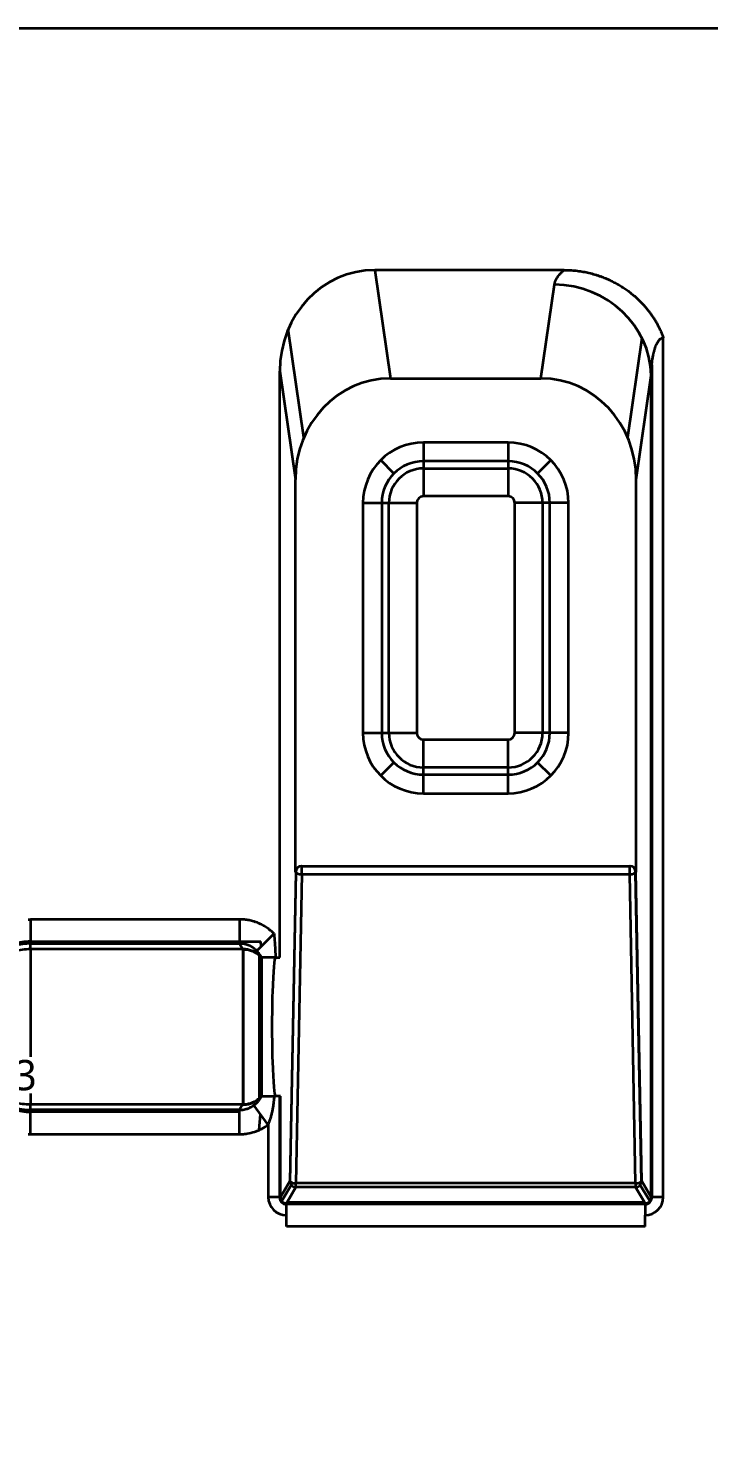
# Model space of a CAD drawing. Header units: millimetres. Extents: x 126 to 861, y 86 to 521.
# Drawn here: x 423.2 to 479.5, y 404.7 to 520.8 of the extents above; entities that cross this region are included whole.
import ezdxf

# ---------------------------------------------------------------- set-up
doc = ezdxf.new("R2010")
doc.units = ezdxf.units.MM
doc.layers.add('10', color=7, linetype='Continuous', true_color=0xffffff)
doc.layers.add('dim', color=82, linetype='Continuous', lineweight=9)
doc.styles.add('Capful-A', font='')
doc.styles.get('Capful-A').set_extended_font_data('Microsoft YaHei')
doc.dimstyles.new('Capful-A-1.0', dxfattribs={"dimtxt": 2.5, "dimasz": 2.5, "dimexe": 1.5, "dimexo": 1, "dimgap": 1.5, "dimtad": 0, "dimdsep": 46, "dimtxsty": 'Capful-A', "dimcen": 0, "dimclrt": 2, "dimazin": 2, "dimtfac": 1, "dimtmove": 0, "dimatfit": 3, "dimfxl": 0, "dimtolj": 1, "dimtzin": 0, "dimarcsym": 0})

# ---------------------------------------------------------------- blocks, each defined once
blk = doc.blocks.new('*D38')
at = {"layer": 'Defpoints', "color": 0, "transparency": 16777216}
for p in [(406.15, 434.2), (360.92, 330.78)]:
    blk.add_point(p, dxfattribs=at)
at = {"layer": 'dim', "color": 0, "lineweight": -2, "transparency": 16777216}
blk.add_line((406.65, 434.2), (413.4, 434.2), dxfattribs=at)
at = {"layer": 'dim', "color": 2, "transparency": 16777216, "insert": (418.85, 434.2), "char_height": 2.5, "attachment_point": 5, "style": 'Capful-A', "bg_fill": 3, "box_fill_scale": 1.1, "bg_fill_color": 256, "bg_fill_true_color": 13158600, "bg_fill_transparency": 0}
blk.add_mtext('\\A1;103.43', dxfattribs=at)
at = {"layer": 'Defpoints', "color": 0, "transparency": 16777216}
blk.add_point((413.4, 434.2), dxfattribs=at)

msp = doc.modelspace()

# ---------------------------------------------------------------- linework, layer by layer
at = {"layer": '10', "color": 7, "linetype": 'Continuous', "lineweight": 35}
for p, q in [((182.25, 520.775), (539.594, 520.775)), ((467.551, 500.775), (451.903, 500.775)), ((451.903, 500.775), (453.194, 491.814)), ((465.631, 491.814), (466.75, 499.585)), ((446.03, 486.928), (444.739, 495.889)), ((473.979, 495.149), (472.795, 486.928)), ((475.742, 424.144), (475.742, 495.173)), ((444.036, 492.414), (445.326, 483.453)), ((444.036, 443.952), (444.036, 492.414)), ((473.498, 483.453), (474.739, 492.067)), ((474.739, 424.144), (474.739, 492.068)), ((474.789, 492.929), (474.789, 424.061)), ((453.194, 491.814), (465.631, 491.814)), ((455.912, 486.517), (455.912, 484.969)), ((462.912, 486.517), (455.912, 486.517)), ((462.912, 486.517), (462.912, 484.969)), ((453.471, 483.958), (452.377, 485.053)), ((455.912, 484.969), (455.912, 482.072)), ((462.912, 484.969), (455.912, 484.969)), ((455.912, 484.374), (462.912, 484.374)), ((462.912, 484.969), (462.912, 482.072)), ((466.448, 485.053), (465.353, 483.958)), ((445.326, 451.008), (445.326, 483.453)), ((473.498, 451.008), (473.498, 483.453)), ((462.912, 482.072), (455.912, 482.072)), ((450.912, 481.517), (452.46, 481.517)), ((450.912, 481.517), (450.912, 462.517)), ((452.46, 481.517), (455.358, 481.517)), ((452.46, 481.517), (452.46, 462.517)), ((453.056, 462.517), (453.056, 481.517)), ((455.358, 481.517), (455.358, 462.517)), ((463.467, 462.517), (463.467, 481.517)), ((466.364, 481.517), (463.467, 481.517)), ((465.769, 481.517), (465.769, 462.517)), ((467.912, 481.517), (466.364, 481.517)), ((466.364, 462.517), (466.364, 481.517)), ((467.912, 462.517), (467.912, 481.517)), ((450.912, 462.517), (452.46, 462.517)), ((452.46, 462.517), (455.358, 462.517)), ((455.912, 461.963), (462.912, 461.963)), ((455.912, 459.065), (455.912, 461.963)), ((462.912, 459.065), (462.912, 461.963)), ((466.364, 462.517), (463.467, 462.517)), ((467.912, 462.517), (466.364, 462.517)), ((453.471, 460.076), (452.377, 458.982)), ((462.912, 459.661), (455.912, 459.661)), ((466.448, 458.982), (465.353, 460.076)), ((455.912, 459.065), (462.912, 459.065)), ((455.912, 457.517), (455.912, 459.065)), ((462.912, 457.517), (462.912, 459.065)), ((455.912, 457.517), (462.912, 457.517)), ((445.56, 451.433), (445.591, 451.422)), ((445.829, 451.51), (445.86, 451.5)), ((445.829, 451.51), (472.996, 451.51)), ((445.86, 450.826), (445.86, 451.5)), ((445.86, 451.5), (472.965, 451.5)), ((445.86, 451.488), (472.965, 451.488)), ((472.965, 451.5), (472.996, 451.51)), ((472.965, 450.826), (472.965, 451.5)), ((473.265, 451.433), (473.233, 451.422)), ((445.358, 450.998), (444.871, 425.455)), ((444.896, 425.408), (445.384, 450.951)), ((445.326, 451.008), (445.358, 450.998)), ((445.86, 450.826), (445.373, 425.283)), ((445.86, 450.826), (472.965, 450.826)), ((473.452, 425.283), (472.965, 450.826)), ((473.928, 425.408), (473.441, 450.951)), ((473.466, 450.998), (473.498, 451.008)), ((473.954, 425.455), (473.466, 450.998)), ((423.42, 445.26), (442.472, 445.26)), ((423.42, 445.099), (440.709, 445.099)), ((423.42, 444.63), (423.42, 445.099)), ((423.42, 444.63), (423.42, 431.815)), ((441.001, 444.63), (423.42, 444.63)), ((441.001, 431.815), (441.001, 444.63)), ((442.506, 444.866), (442.472, 445.26)), ((442.527, 443.93), (442.527, 432.515)), ((442.528, 443.953), (442.529, 443.951)), ((443.688, 443.952), (444.036, 443.952)), ((423.42, 431.346), (423.42, 431.815)), ((423.42, 431.815), (441.001, 431.815)), ((443.082, 430.119), (441.899, 431.741)), ((444.086, 432.493), (443.688, 432.493)), ((444.036, 424.061), (444.036, 432.493)), ((444.086, 424.144), (444.086, 432.493)), ((440.709, 431.346), (423.42, 431.346)), ((440.709, 431.186), (423.42, 431.186)), ((440.71, 429.344), (440.709, 431.346)), ((442.342, 429.691), (442.454, 430.979)), ((443.082, 430.119), (443.082, 424.144)), ((423.42, 429.344), (440.71, 429.344)), ((444.086, 424.144), (444.871, 425.455)), ((444.195, 423.824), (444.983, 425.14)), ((445.373, 424.954), (444.633, 423.719)), ((473.452, 425.283), (445.373, 425.283)), ((445.373, 424.954), (445.373, 425.283)), ((445.373, 424.982), (473.452, 424.982)), ((473.452, 424.954), (445.373, 424.954)), ((473.452, 425.283), (473.452, 424.954)), ((474.192, 423.719), (473.452, 424.954)), ((474.63, 423.824), (473.841, 425.14)), ((473.954, 425.455), (474.739, 424.144)), ((444.086, 424.144), (443.082, 424.144)), ((444.585, 423.639), (444.633, 423.719)), ((444.585, 422.638), (444.585, 423.639)), ((444.633, 423.719), (474.192, 423.719)), ((474.24, 423.639), (474.192, 423.719)), ((474.24, 423.639), (474.24, 422.638)), ((475.742, 424.144), (474.739, 424.144)), ((474.24, 423.559), (444.585, 423.559)), ((444.585, 421.717), (444.585, 422.638)), ((474.24, 421.717), (474.24, 422.638)), ((474.24, 421.717), (444.585, 421.717))]:
    msp.add_line(p, q, dxfattribs=at)
for centre, radius, start, end in [((455.912, 481.517), 5, 90, 180), ((462.912, 481.517), 5, 0, 90), ((455.912, 481.517), 3.452, 90, 180), ((455.912, 481.517), 2.856, 90, 180), ((462.912, 481.517), 3.452, 0, 90), ((462.912, 481.517), 2.856, 0, 90), ((455.912, 481.517), 0.554, 90, 180), ((462.912, 481.517), 0.554, 360, 90), ((455.912, 462.517), 5, 180, 270), ((455.912, 462.517), 3.452, 180, 270), ((455.912, 462.517), 2.856, 180, 270), ((455.912, 462.517), 0.554, 180, 270), ((462.912, 462.517), 2.856, 270, 0), ((462.912, 462.517), 0.554, 270, 0), ((462.912, 462.517), 3.452, 270, 360), ((462.912, 462.517), 5, 270, 0)]:
    msp.add_arc(centre, radius, start, end, dxfattribs=at)
for centre, major_axis, ratio, start_param, end_param in [((452.047, 492.262), (1.215, -8.437), 0.9385552, 3.0072644, 4.5601601), ((466.75, 492.067), (-7.918, 1.14), 0.9385553, 3.2938474, 4.8467005), ((453.337, 483.301), (1.215, -8.437), 0.9385552, 3.0072647, 4.5601601), ((465.487, 483.301), (1.215, 8.437), 0.9385552, 4.8646179, 6.4175133), ((445.829, 451.008), (0.477, -0.159), 0.9984779, 1.8927538, 3.462643), ((445.86, 450.998), (0.159, 0.477), 0.9984779, 0.3219637, 1.8918467), ((472.965, 450.998), (0.159, -0.477), 0.9984779, 1.249746, 2.8196289), ((472.995, 451.008), (0.477, 0.159), 0.9984779, 5.962135, 7.5320241), ((445.86, 450.998), (-0.502, 0.01), 0.3419652, 0.0557224, 1.5773192), ((472.965, 450.998), (0.502, 0.01), 0.3419652, 4.7058661, 6.2274629), ((423.42, 440.215), (0, -5.044), 0.9961947, 3.1415927, 3.4232735), ((423.42, 439.624), (-5.025, 0), 0.9961947, 4.712389, 4.9853977), ((443.688, 438.223), (0, 5.73), 0.0524078, 0, 3.1415927), ((423.42, 436.821), (-5.025, 0), 0.9961947, 1.2977876, 1.5707963), ((423.42, 436.23), (0, -5.044), 0.9961947, 6.0015045, 6.2831853), ((445.373, 425.455), (-0.502, 0.01), 0.3419652, 0.0557224, 1.5773192), ((445.373, 425.455), (-0.431, 0.258), 0.9948398, 0.5419848, 2.1082197), ((473.452, 425.455), (-0.502, -0.01), 0.3419652, 1.5642735, 3.0858702), ((473.452, 425.455), (-0.431, -0.258), 0.9948398, 1.0333729, 2.5996079), ((444.592, 424.151), (-0.779, -1.3), 0.9948398, 5.2543738, 6.8206087), ((444.539, 424.063), (-0.26, -0.433), 0.9948398, 5.2543738, 6.9162839), ((444.592, 424.151), (0.265, 0.442), 0.9747716, 2.1218292, 3.679016), ((474.233, 424.151), (-0.265, 0.442), 0.9747716, 2.6041692, 4.1704042), ((474.233, 424.151), (-0.779, 1.3), 0.9948398, 2.6041693, 4.1704042), ((474.286, 424.063), (-0.26, 0.433), 0.9948398, 2.5084941, 4.1704042)]:
    msp.add_ellipse(centre, major_axis=major_axis, ratio=ratio, start_param=start_param, end_param=end_param, dxfattribs=at)
for points, degree, knots in [([(466.75, 499.585), (466.796, 499.903), (467.01, 500.213), (467.21, 500.503), (467.551, 500.775)], 2, [0, 0, 0, 0.5, 0.5, 1, 1, 1]), ([(467.551, 500.775), (469.168, 500.775), (470.688, 500.204), (472.036, 499.698), (473.145, 498.8), (474.109, 498.019), (474.797, 497.022), (475.399, 496.15), (475.742, 495.173)], 2, [0, 0, 0, 0.25, 0.25, 0.5, 0.5, 0.75, 0.75, 1, 1, 1]), ([(474.739, 492.068), (474.739, 492.082), (474.74, 492.113), (474.741, 492.16), (474.742, 492.21), (474.744, 492.264), (474.746, 492.321), (474.749, 492.381), (474.753, 492.479), (474.76, 492.595), (474.769, 492.712), (474.776, 492.799), (474.784, 492.883), (474.795, 492.993), (474.811, 493.132), (474.832, 493.285), (474.856, 493.445), (474.883, 493.597), (474.911, 493.737), (474.936, 493.854), (474.958, 493.947), (474.98, 494.034), (475.005, 494.122), (475.033, 494.22), (475.065, 494.318), (475.099, 494.416), (475.134, 494.508), (475.169, 494.59), (475.202, 494.662), (475.236, 494.73), (475.271, 494.793), (475.306, 494.849), (475.34, 494.899), (475.37, 494.939), (475.396, 494.972), (475.419, 494.998), (475.451, 495.033), (475.49, 495.071), (475.537, 495.106), (475.57, 495.127), (475.594, 495.139), (475.61, 495.146), (475.627, 495.153), (475.643, 495.159), (475.66, 495.164), (475.677, 495.167), (475.693, 495.17), (475.71, 495.172), (475.726, 495.174), (475.737, 495.173), (475.742, 495.173)], 3, [0, 0, 0, 0, 0.0128379, 0.026656, 0.0414505, 0.0572165, 0.0739473, 0.0916341, 0.1102664, 0.1597282, 0.1941497, 0.2137724, 0.2360744, 0.2685202, 0.3107888, 0.3594075, 0.4037836, 0.453001, 0.4947877, 0.529506, 0.5575216, 0.5791758, 0.6081607, 0.6378376, 0.6680343, 0.6985617, 0.7292061, 0.7535159, 0.7766496, 0.7985875, 0.8193191, 0.8394271, 0.8565232, 0.8709193, 0.8828882, 0.8926609, 0.9014463, 0.9238438, 0.9389026, 0.9514981, 0.9567429, 0.9618753, 0.9669036, 0.9718366, 0.9766838, 0.9814552, 0.9861612, 0.9908129, 0.9954219, 1, 1, 1, 1]), ([(423.227, 447.099), (423.239, 447.099), (423.263, 447.1), (423.3, 447.1), (423.336, 447.101), (423.372, 447.101), (423.396, 447.101), (423.408, 447.101)], 3, [0, 0, 0, 0, 0.2000983, 0.4001482, 0.600149, 0.8000999, 1, 1, 1, 1]), ([(423.42, 447.101), (423.42, 446.977), (423.42, 446.853), (423.42, 446.609), (423.42, 446.489), (423.42, 446.257), (423.42, 446.145), (423.42, 445.934), (423.42, 445.835), (423.42, 445.652), (423.42, 445.568), (423.42, 445.419), (423.42, 445.354), (423.42, 445.244), (423.42, 445.199), (423.42, 445.132), (423.42, 445.11), (423.42, 445.099)], 3, [0, 0, 0, 0, 0.125, 0.125, 0.25, 0.25, 0.375, 0.375, 0.5, 0.5, 0.625, 0.625, 0.75, 0.75, 0.875, 0.875, 1, 1, 1, 1]), ([(443.559, 445.919), (443.466, 446.012), (443.368, 446.101), (443.24, 446.206), (443.214, 446.227), (443.162, 446.267), (443.083, 446.328), (443.002, 446.384), (442.838, 446.494), (442.613, 446.629), (442.376, 446.742), (442.193, 446.818), (442.131, 446.842), (442.038, 446.875), (442.006, 446.886), (441.943, 446.907), (441.912, 446.917), (441.753, 446.965), (441.498, 447.03), (441.237, 447.069), (441.04, 447.088), (440.974, 447.093), (440.841, 447.1), (440.775, 447.101), (440.709, 447.101)], 3, [0, 0, 0, 0, 0.125, 0.125, 0.15625, 0.15625, 0.1875, 0.25, 0.25, 0.375, 0.5, 0.5, 0.5625, 0.5625, 0.59375, 0.59375, 0.625, 0.625, 0.75, 0.875, 0.875, 0.9375, 0.9375, 1, 1, 1, 1]), ([(440.71, 447.101), (440.71, 446.977), (440.709, 446.853), (440.709, 446.609), (440.709, 446.489), (440.709, 446.257), (440.709, 446.145), (440.709, 445.934), (440.709, 445.835), (440.709, 445.652), (440.709, 445.568), (440.709, 445.419), (440.709, 445.354), (440.709, 445.244), (440.709, 445.199), (440.709, 445.132), (440.709, 445.11), (440.709, 445.099)], 3, [0, 0, 0, 0, 0.125, 0.125, 0.25, 0.25, 0.375, 0.375, 0.5, 0.5, 0.625, 0.625, 0.75, 0.75, 0.875, 0.875, 1, 1, 1, 1]), ([(443.558, 445.919), (443.476, 445.836), (443.39, 445.751), (443.218, 445.578), (443.13, 445.491), (442.959, 445.319), (442.874, 445.234), (442.754, 445.114), (442.716, 445.075), (442.64, 445), (442.604, 444.964), (442.536, 444.895), (442.503, 444.863), (442.441, 444.801), (442.412, 444.772), (442.332, 444.692), (442.287, 444.647), (442.215, 444.575), (442.188, 444.548), (442.151, 444.511), (442.141, 444.501), (442.138, 444.498)], 3, [0, 0, 0, 0, 0.125, 0.125, 0.25, 0.25, 0.375, 0.375, 0.4375, 0.4375, 0.5, 0.5, 0.5625, 0.5625, 0.625, 0.625, 0.75, 0.75, 0.875, 0.875, 1, 1, 1, 1]), ([(423.42, 445.099), (423.409, 445.099), (423.386, 445.099), (423.352, 445.099), (423.318, 445.098), (423.284, 445.097), (423.249, 445.096), (423.215, 445.095), (423.181, 445.093), (423.147, 445.092), (423.113, 445.09), (423.079, 445.087), (423.045, 445.085), (423.011, 445.082), (422.976, 445.079), (422.942, 445.076), (422.908, 445.073), (422.874, 445.069), (422.84, 445.065), (422.806, 445.061), (422.772, 445.057), (422.738, 445.052), (422.704, 445.047), (422.67, 445.042), (422.636, 445.037), (422.602, 445.032), (422.569, 445.026), (422.535, 445.02), (422.501, 445.014), (422.467, 445.007), (422.433, 445.001), (422.4, 444.994), (422.366, 444.987), (422.332, 444.979), (422.299, 444.972), (422.265, 444.964), (422.232, 444.956), (422.198, 444.947), (422.165, 444.939), (422.132, 444.93), (422.098, 444.921), (422.076, 444.915), (422.065, 444.912)], 3, [0, 0, 0, 0, 0.0248464, 0.0497004, 0.0745621, 0.0994315, 0.1243086, 0.1491935, 0.1740861, 0.1989864, 0.2238946, 0.2488105, 0.2737343, 0.2986659, 0.3236053, 0.3485526, 0.3735078, 0.3984709, 0.4234419, 0.4484209, 0.4734078, 0.4984026, 0.5234055, 0.5484164, 0.5734352, 0.5984622, 0.6234971, 0.6485402, 0.6735913, 0.6986506, 0.723718, 0.7487935, 0.7738771, 0.798969, 0.824069, 0.8491772, 0.8742937, 0.8994184, 0.9245514, 0.9496926, 0.9748422, 1, 1, 1, 1]), ([(442.138, 444.498), (442.133, 444.503), (442.123, 444.514), (442.107, 444.529), (442.091, 444.544), (442.076, 444.559), (442.059, 444.573), (442.043, 444.588), (442.027, 444.602), (442.011, 444.616), (441.994, 444.63), (441.977, 444.644), (441.961, 444.657), (441.944, 444.67), (441.927, 444.683), (441.91, 444.696), (441.893, 444.709), (441.876, 444.721), (441.859, 444.733), (441.842, 444.745), (441.824, 444.757), (441.807, 444.768), (441.79, 444.779), (441.772, 444.791), (441.755, 444.801), (441.737, 444.812), (441.719, 444.822), (441.702, 444.833), (441.684, 444.842), (441.666, 444.852), (441.649, 444.862), (441.631, 444.871), (441.613, 444.88), (441.596, 444.889), (441.578, 444.898), (441.56, 444.906), (441.542, 444.915), (441.524, 444.923), (441.507, 444.93), (441.489, 444.938), (441.471, 444.946), (441.453, 444.953), (441.436, 444.96), (441.418, 444.967), (441.4, 444.973), (441.383, 444.98), (441.365, 444.986), (441.347, 444.992), (441.33, 444.998), (441.312, 445.004), (441.295, 445.009), (441.277, 445.015), (441.26, 445.02), (441.243, 445.025), (441.225, 445.029), (441.208, 445.034), (441.191, 445.038), (441.174, 445.043), (441.157, 445.047), (441.14, 445.051), (441.123, 445.054), (441.106, 445.058), (441.089, 445.061), (441.072, 445.064), (441.055, 445.067), (441.039, 445.07), (441.022, 445.073), (441.006, 445.076), (440.989, 445.078), (440.973, 445.081), (440.957, 445.083), (440.941, 445.085), (440.925, 445.087), (440.909, 445.088), (440.893, 445.09), (440.877, 445.091), (440.861, 445.093), (440.846, 445.094), (440.83, 445.095), (440.815, 445.096), (440.799, 445.097), (440.784, 445.097), (440.769, 445.098), (440.754, 445.098), (440.739, 445.099), (440.724, 445.099), (440.714, 445.099), (440.709, 445.099)], 3, [0, 0, 0, 0, 0.0138235, 0.0276162, 0.0413773, 0.0551057, 0.0688007, 0.0824612, 0.0960864, 0.1096754, 0.1232274, 0.1367414, 0.1502168, 0.1636526, 0.177048, 0.1904022, 0.2037144, 0.216984, 0.23021, 0.2433918, 0.2565286, 0.2696197, 0.2826644, 0.295662, 0.3086119, 0.3215133, 0.3343657, 0.3471683, 0.3599207, 0.3726221, 0.3852721, 0.3978699, 0.4104152, 0.4229073, 0.4353457, 0.4477298, 0.4600593, 0.4723336, 0.4845523, 0.4967149, 0.5088209, 0.52087, 0.5328618, 0.5447958, 0.5566717, 0.5684891, 0.5802476, 0.591947, 0.603587, 0.6151671, 0.6266872, 0.6381469, 0.649546, 0.6608842, 0.6721613, 0.6833771, 0.6945314, 0.7056239, 0.7166546, 0.7276231, 0.7385294, 0.7493733, 0.7601547, 0.7708734, 0.7815294, 0.7921226, 0.8026528, 0.81312, 0.8235241, 0.8338651, 0.8441429, 0.8543575, 0.8645088, 0.874597, 0.8846218, 0.8945835, 0.9044819, 0.9143172, 0.9240893, 0.9337983, 0.9434442, 0.9530272, 0.9625472, 0.9720044, 0.9813989, 0.9907307, 1, 1, 1, 1]), ([(440.985, 444.665), (440.986, 444.665), (440.994, 444.655), (441, 444.643), (441.001, 444.632), (441.001, 444.631)], 3, [0, 0, 0, 0, 0.0203241, 0.8872285, 1, 1, 1, 1]), ([(440.986, 444.664), (441.108, 444.665), (441.232, 444.654), (441.476, 444.61), (441.597, 444.577), (441.829, 444.488), (441.941, 444.433), (442.149, 444.305), (442.246, 444.232), (442.335, 444.152)], 3, [0, 0, 0, 0, 0.25, 0.25, 0.5, 0.5, 0.75, 0.75, 1, 1, 1, 1]), ([(441.001, 444.63), (441.122, 444.63), (441.243, 444.619), (441.481, 444.576), (441.598, 444.544), (441.825, 444.458), (441.934, 444.405), (442.141, 444.281), (442.239, 444.209), (442.33, 444.13)], 3, [0, 0, 0, 0, 0.25, 0.25, 0.5, 0.5, 0.75, 0.75, 1, 1, 1, 1]), ([(441.001, 444.63), (441.001, 444.596), (441.001, 444.524), (441.001, 444.31), (441.001, 444.167), (441.001, 443.815), (441.001, 443.606), (441.001, 443.129), (441.001, 442.861), (441.001, 442.275), (441.001, 441.957), (441.001, 441.282), (441.001, 440.924), (441.001, 440.183), (441.001, 439.799), (441.001, 439.018), (441.001, 438.62), (441.001, 438.223)], 3, [0, 0, 0, 0, 0.125, 0.125, 0.25, 0.25, 0.375, 0.375, 0.5, 0.5, 0.625, 0.625, 0.75, 0.75, 0.875, 0.875, 1, 1, 1, 1]), ([(442.416, 444.152), (442.413, 444.158), (442.406, 444.168), (442.395, 444.185), (442.384, 444.201), (442.374, 444.216), (442.363, 444.232), (442.352, 444.247), (442.34, 444.263), (442.329, 444.278), (442.318, 444.293), (442.303, 444.311), (442.286, 444.334), (442.265, 444.36), (442.243, 444.385), (442.222, 444.409), (442.201, 444.432), (442.18, 444.455), (442.159, 444.477), (442.145, 444.491), (442.138, 444.498)], 3, [0, 0, 0, 0, 0.0439984, 0.0877584, 0.1312788, 0.1745585, 0.2175965, 0.2603918, 0.3029436, 0.3452512, 0.3873141, 0.4291316, 0.5054964, 0.5804028, 0.6538604, 0.7258822, 0.7964848, 0.8656886, 0.9335176, 1, 1, 1, 1]), ([(442.33, 444.13), (442.33, 444.131), (442.33, 444.133), (442.33, 444.136), (442.33, 444.138), (442.331, 444.141), (442.331, 444.143), (442.331, 444.145), (442.331, 444.147), (442.332, 444.148), (442.332, 444.149), (442.333, 444.15), (442.333, 444.151), (442.334, 444.152), (442.334, 444.152), (442.335, 444.152)], 3, [0, 0, 0, 0, 0.0765243, 0.1530789, 0.2296738, 0.3063187, 0.3830236, 0.4597984, 0.5366529, 0.6135969, 0.6906402, 0.7677925, 0.8450635, 0.9224628, 1, 1, 1, 1]), ([(442.33, 444.13), (442.33, 444.098), (442.33, 444.032), (442.33, 443.834), (442.33, 443.703), (442.33, 443.379), (442.33, 443.186), (442.33, 442.746), (442.33, 442.499), (442.33, 441.958), (442.33, 441.665), (442.33, 441.043), (442.33, 440.713), (442.33, 440.03), (442.33, 439.676), (442.33, 438.956), (442.33, 438.589), (442.33, 437.856), (442.33, 437.49), (442.33, 436.769), (442.33, 436.415), (442.33, 435.732), (442.33, 435.403), (442.33, 434.78), (442.33, 434.487), (442.33, 433.947), (442.33, 433.699), (442.33, 433.259), (442.33, 433.067), (442.33, 432.743), (442.33, 432.611), (442.33, 432.414), (442.33, 432.348), (442.33, 432.316)], 3, [0, 0, 0, 0, 0.0625, 0.0625, 0.125, 0.125, 0.1875, 0.1875, 0.25, 0.25, 0.3125, 0.3125, 0.375, 0.375, 0.4375, 0.4375, 0.5, 0.5, 0.5625, 0.5625, 0.625, 0.625, 0.6875, 0.6875, 0.75, 0.75, 0.8125, 0.8125, 0.875, 0.875, 0.9375, 0.9375, 1, 1, 1, 1]), ([(442.528, 443.952), (442.525, 443.958), (442.519, 443.971), (442.509, 443.989), (442.5, 444.007), (442.49, 444.026), (442.48, 444.044), (442.47, 444.062), (442.46, 444.081), (442.449, 444.099), (442.438, 444.117), (442.427, 444.135), (442.42, 444.147), (442.416, 444.153)], 3, [0, 0, 0, 0, 0.0899209, 0.1800452, 0.270371, 0.3608966, 0.4516201, 0.5425395, 0.6336527, 0.7249577, 0.8164521, 0.9081337, 1, 1, 1, 1]), ([(443.688, 443.952), (443.675, 443.952), (443.642, 443.952), (443.586, 443.952), (443.511, 443.952), (443.43, 443.952), (443.346, 443.952), (443.265, 443.952), (443.187, 443.952), (443.121, 443.952), (443.071, 443.952), (443.036, 443.952), (443.002, 443.952), (442.965, 443.952), (442.921, 443.952), (442.881, 443.952), (442.828, 443.952), (442.759, 443.952), (442.69, 443.952), (442.636, 443.952), (442.6, 443.952), (442.563, 443.952), (442.539, 443.952), (442.527, 443.952)], 3, [0, 0, 0, 0, 0.034724, 0.0832917, 0.1457031, 0.228327, 0.2914132, 0.3640291, 0.4372041, 0.4926052, 0.5353792, 0.565526, 0.5830459, 0.6231099, 0.6607434, 0.6959499, 0.7287339, 0.7967974, 0.8744015, 0.9060885, 0.9375839, 0.9688877, 1, 1, 1, 1]), ([(441.001, 438.223), (441.001, 437.825), (441.001, 437.427), (441.001, 436.646), (441.001, 436.262), (441.001, 435.521), (441.001, 435.164), (441.001, 434.488), (441.001, 434.17), (441.001, 433.584), (441.001, 433.316), (441.001, 432.839), (441.001, 432.63), (441.001, 432.278), (441.001, 432.135), (441.001, 431.921), (441.001, 431.85), (441.001, 431.815)], 3, [0, 0, 0, 0, 0.125, 0.125, 0.25, 0.25, 0.375, 0.375, 0.5, 0.5, 0.625, 0.625, 0.75, 0.75, 0.875, 0.875, 1, 1, 1, 1]), ([(440.709, 431.346), (440.763, 431.465), (440.845, 431.591), (440.905, 431.683), (440.986, 431.781)], 2, [0, 0, 0, 0.5714273, 0.5714273, 1, 1, 1]), ([(440.709, 431.346), (440.762, 431.347), (440.815, 431.349), (440.895, 431.355), (440.922, 431.358), (440.975, 431.365), (441.001, 431.369), (441.132, 431.39), (441.234, 431.416), (441.385, 431.465), (441.434, 431.484), (441.532, 431.525), (441.581, 431.548), (441.723, 431.621), (441.813, 431.678), (441.899, 431.741)], 3, [0, 0, 0, 0, 0.125, 0.125, 0.1875, 0.1875, 0.25, 0.25, 0.5, 0.5, 0.625, 0.625, 0.75, 0.75, 1, 1, 1, 1]), ([(440.986, 431.781), (441.105, 431.781), (441.227, 431.791), (441.468, 431.833), (441.588, 431.866), (441.821, 431.954), (441.933, 432.008), (442.145, 432.138), (442.244, 432.212), (442.334, 432.293)], 3, [0, 0, 0, 0, 0.25, 0.25, 0.5, 0.5, 0.75, 0.75, 1, 1, 1, 1]), ([(440.986, 431.781), (440.986, 431.781), (440.986, 431.781), (440.986, 431.781), (440.986, 431.781)], 3, [0, 0, 0, 0, 0.6829604, 1, 1, 1, 1]), ([(441.001, 431.815), (441.122, 431.815), (441.243, 431.826), (441.481, 431.869), (441.598, 431.902), (441.825, 431.987), (441.934, 432.04), (442.141, 432.164), (442.239, 432.236), (442.33, 432.316)], 3, [0, 0, 0, 0, 0.25, 0.25, 0.5, 0.5, 0.75, 0.75, 1, 1, 1, 1]), ([(441.899, 431.741), (441.967, 431.791), (442.032, 431.845), (442.124, 431.931), (442.154, 431.961), (442.212, 432.021), (442.239, 432.052), (442.318, 432.147), (442.366, 432.212), (442.432, 432.315), (442.453, 432.35), (442.492, 432.421), (442.51, 432.456), (442.528, 432.493)], 3, [0, 0, 0, 0, 0.25, 0.25, 0.375, 0.375, 0.5, 0.5, 0.75, 0.75, 0.875, 0.875, 1, 1, 1, 1]), ([(442.527, 432.515), (442.527, 432.508), (442.527, 432.502), (442.527, 432.495), (442.527, 432.493), (442.527, 432.493)], 3, [0, 0, 0, 0, 0.5, 0.5, 1, 1, 1, 1]), ([(442.529, 432.493), (442.542, 432.493), (442.567, 432.493), (442.604, 432.493), (442.639, 432.493), (442.67, 432.493), (442.696, 432.493), (442.721, 432.493), (442.746, 432.493), (442.772, 432.493), (442.799, 432.493), (442.827, 432.493), (442.855, 432.493), (442.885, 432.493), (442.915, 432.493), (442.946, 432.493), (442.978, 432.493), (443.01, 432.493), (443.05, 432.493), (443.106, 432.493), (443.172, 432.493), (443.237, 432.493), (443.293, 432.493), (443.355, 432.493), (443.43, 432.493), (443.521, 432.493), (443.61, 432.493), (443.666, 432.493), (443.688, 432.493)], 3, [0, 0, 0, 0, 0.0337544, 0.0657177, 0.0958904, 0.1242736, 0.1446689, 0.165769, 0.1875768, 0.2100952, 0.2333266, 0.2572732, 0.2819372, 0.3073205, 0.3334246, 0.3602513, 0.3878021, 0.4160782, 0.4422971, 0.4909839, 0.5621387, 0.6108738, 0.6595433, 0.7081486, 0.7710068, 0.8540778, 0.9427065, 1, 1, 1, 1]), ([(443.082, 430.119), (443.124, 430.212), (443.163, 430.306), (443.233, 430.498), (443.265, 430.595), (443.323, 430.79), (443.35, 430.888), (443.398, 431.085), (443.42, 431.184), (443.46, 431.383), (443.478, 431.483), (443.511, 431.684), (443.526, 431.784), (443.552, 431.986), (443.564, 432.087), (443.584, 432.29), (443.593, 432.391), (443.6, 432.493)], 3, [0, 0, 0, 0, 0.125, 0.125, 0.25, 0.25, 0.375, 0.375, 0.5, 0.5, 0.625, 0.625, 0.75, 0.75, 0.875, 0.875, 1, 1, 1, 1]), ([(422.065, 431.534), (422.076, 431.531), (422.098, 431.524), (422.132, 431.515), (422.165, 431.507), (422.198, 431.498), (422.232, 431.49), (422.265, 431.482), (422.299, 431.474), (422.332, 431.466), (422.366, 431.459), (422.4, 431.452), (422.433, 431.445), (422.467, 431.438), (422.501, 431.432), (422.535, 431.425), (422.569, 431.419), (422.602, 431.414), (422.636, 431.408), (422.67, 431.403), (422.704, 431.398), (422.738, 431.393), (422.772, 431.388), (422.806, 431.384), (422.84, 431.38), (422.874, 431.376), (422.908, 431.373), (422.942, 431.369), (422.976, 431.366), (423.011, 431.363), (423.045, 431.36), (423.079, 431.358), (423.113, 431.356), (423.147, 431.354), (423.181, 431.352), (423.215, 431.35), (423.249, 431.349), (423.284, 431.348), (423.318, 431.347), (423.352, 431.347), (423.386, 431.346), (423.409, 431.346), (423.42, 431.346)], 3, [0, 0, 0, 0, 0.0251578, 0.0503074, 0.0754486, 0.1005815, 0.1257062, 0.1508227, 0.1759309, 0.201031, 0.2261228, 0.2512065, 0.276282, 0.3013493, 0.3264086, 0.3514597, 0.3765028, 0.4015378, 0.4265647, 0.4515836, 0.4765944, 0.5015973, 0.5265922, 0.5515791, 0.576558, 0.601529, 0.6264921, 0.6514473, 0.6763946, 0.7013341, 0.7262657, 0.7511894, 0.7761054, 0.8010135, 0.8259139, 0.8508065, 0.8756913, 0.9005684, 0.9254379, 0.9502996, 0.9751536, 1, 1, 1, 1]), ([(440.71, 429.344), (440.816, 429.344), (440.922, 429.348), (441.081, 429.361), (441.134, 429.366), (441.24, 429.379), (441.292, 429.386), (441.552, 429.428), (441.756, 429.477), (442.056, 429.575), (442.154, 429.612), (442.301, 429.672), (442.349, 429.694), (442.446, 429.738), (442.494, 429.762), (442.73, 429.882), (442.91, 429.993), (443.082, 430.119)], 3, [0, 0, 0, 0, 0.125, 0.125, 0.1875, 0.1875, 0.25, 0.25, 0.5, 0.5, 0.625, 0.625, 0.6875, 0.6875, 0.75, 0.75, 1, 1, 1, 1]), ([(423.227, 429.347), (423.24, 429.346), (423.266, 429.346), (423.304, 429.345), (423.343, 429.344), (423.381, 429.344), (423.407, 429.344), (423.42, 429.344)], 3, [0, 0, 0, 0, 0.200105, 0.4001584, 0.6001593, 0.8001068, 1, 1, 1, 1])]:
    msp.add_open_spline(points, degree=degree, knots=knots, dxfattribs=at)
for points, degree in [([(423.408, 447.101), (423.412, 447.101), (423.416, 447.101), (423.42, 447.101)], 3), ([(440.709, 447.101), (434.946, 447.101), (429.183, 447.101), (423.42, 447.101)], 3), ([(443.558, 445.919), (443.64, 445.096), (443.673, 444.152)], 2), ([(440.986, 444.664), (440.82, 444.862), (440.709, 445.099)], 2), ([(441.001, 444.63), (441.001, 444.641), (440.996, 444.653), (440.986, 444.664)], 3), ([(442.33, 444.129), (442.401, 444.067), (442.467, 444), (442.527, 443.93)], 3), ([(442.526, 443.954), (442.468, 444.023), (442.404, 444.09), (442.335, 444.152)], 3), ([(442.528, 443.952), (442.528, 443.952), (442.528, 443.952), (442.527, 443.952)], 3), ([(442.527, 443.93), (442.527, 443.944), (442.527, 443.952), (442.527, 443.952)], 3), ([(443.673, 444.152), (443.675, 444.085), (443.677, 444.019), (443.679, 443.952)], 3), ([(440.986, 431.781), (440.996, 431.793), (441.001, 431.804), (441.001, 431.815)], 3), ([(442.33, 432.316), (442.401, 432.378), (442.467, 432.445), (442.527, 432.515)], 3), ([(442.335, 432.293), (442.404, 432.356), (442.469, 432.423), (442.527, 432.493)], 3), ([(442.383, 432.338), (442.527, 432.495)], 1), ([(442.527, 432.493), (442.528, 432.493), (442.528, 432.493), (442.528, 432.493)], 3), ([(444.086, 424.144), (444.086, 424.143), (444.086, 424.141), (444.086, 424.139)], 3)]:
    msp.add_open_spline(points, degree=degree, dxfattribs=at)
msp.add_rational_spline([(423.42, 429.344), (423.42, 430.442), (423.42, 431.251), (423.42, 431.346)], [1.15050510819, 0.949349046254, 0.949832791134, 1.15195634283], degree=3, dxfattribs=at)

# ---------------------------------------------------------------- next in the draw order: dimensions: what is measured, and where the dimension line sits
at = {"layer": 'dim'}
dim = msp.add_ordinate_dim(feature_location=(406.147, 434.203), offset=(7.254, 0), dtype=0, origin=(360.922, 330.775), dimstyle='Capful-A-1.0', override={"dimasz": 2, "dimexe": 0.49975, "dimexo": 0.49975, "dimgap": 0.49975}, dxfattribs=at)
dim.commit()
dim.dimension.update_dxf_attribs({"geometry": '*D38', "text_midpoint": (418.851, 434.203)})

doc.saveas('drawing.dxf')
